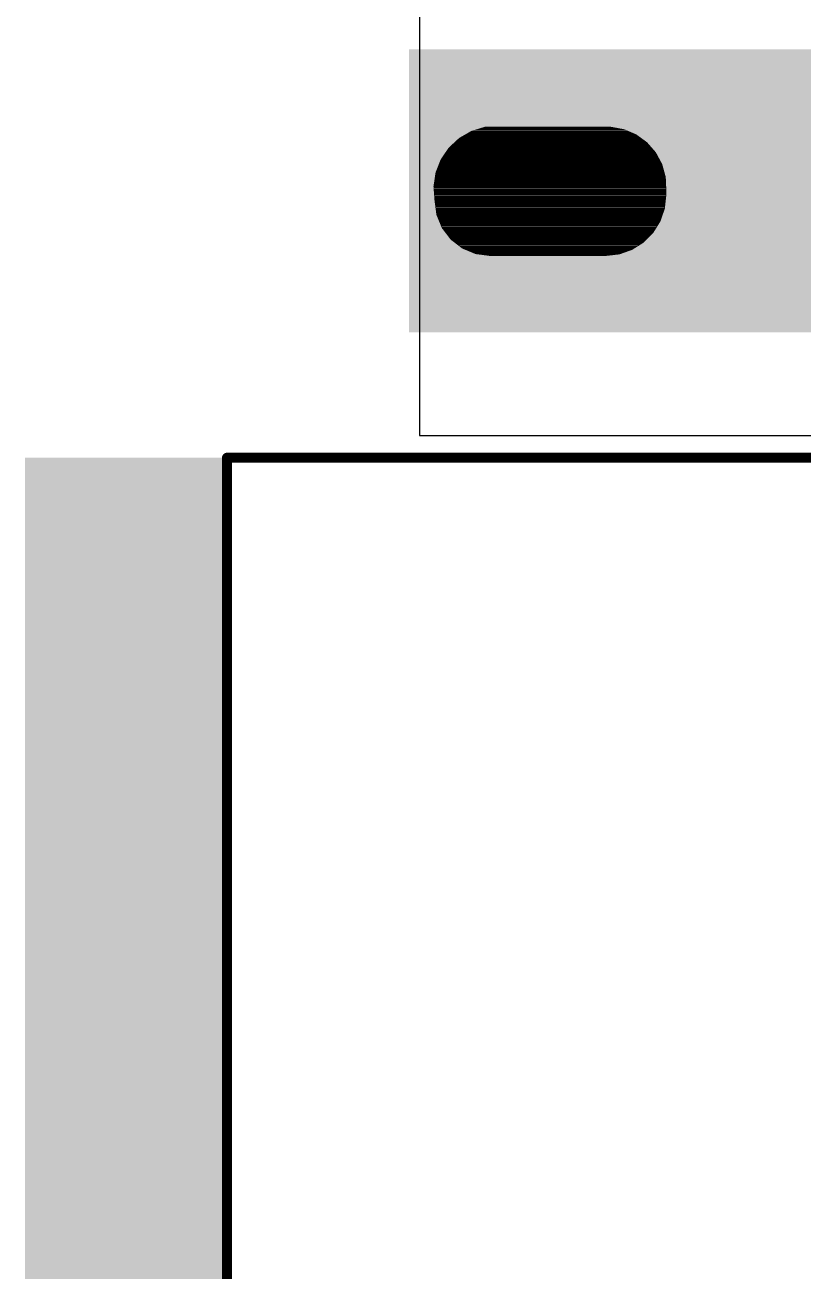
# Model space of a CAD drawing. Extents: x -2.2 to 51.7, y -0.4 to 51.
# Drawn here: x -1.95 to 1.9, y 6.34 to 12.51 of the extents above; entities that cross this region are included whole.
import ezdxf

# ---------------------------------------------------------------- set-up
doc = ezdxf.new("R2010")
doc.units = 0
for name, color, linetype in [('17', 94, 'CONTINUOUS'), ('20', 178, 'CONTINUOUS'), ('21', 250, 'CONTINUOUS'), ('23', 178, 'CONTINUOUS'), ('46', 134, 'CONTINUOUS'), ('49', 250, 'CONTINUOUS')]:
    doc.layers.add(name, color=color, linetype=linetype)

# ---------------------------------------------------------------- blocks, each defined once
blk = doc.blocks.new('RECT')
blk.add_solid([(-0.5, -0.5), (0.5, -0.5), (-0.5, 0.5), (0.5, 0.5)])
blk = doc.blocks.new('SQUAREP')
blk.add_solid([(-0.5, -0.5), (0.5, -0.5), (-0.5, 0.5), (0.5, 0.5)])

msp = doc.modelspace()

# ---------------------------------------------------------------- linework, layer by layer
at = {"layer": '20'}
for p, q in [((0, 15.5575), (0, 10.4775)), ((0, 10.4775), (3.81, 10.4775))]:
    msp.add_line(p, q, dxfattribs=at)
at = {"layer": '21', "const_width": 0.05}
for points in [[(3.8975, 10.3675), (-0.9525, 10.3675)], [(-0.9525, 10.3675), (-0.9525, 2.9675)]]:
    msp.add_lwpolyline(points, dxfattribs=at)
at = {"layer": '21', "const_width": 0.025}
for points in [[(-0.9525, 10.38, 1), (-0.9525, 10.355)], [(-0.94, 10.3675, 1), (-0.965, 10.3675)]]:
    msp.add_lwpolyline(points, format="xyb", dxfattribs=at)
at = {"layer": '23'}
msp.add_point((-0.9525, 6.6675), dxfattribs=at)
at = {"layer": '46', "const_width": 0.0025}
for points in [[(0.1961, 11.9486), (0.2564, 11.9834)], [(0.2224, 11.9638), (1.0753, 11.9638)], [(0.2268, 11.9663), (1.0718, 11.9663)], [(0.2312, 11.9689), (1.0659, 11.9689)], [(0.2356, 11.9714), (1.06, 11.9714)], [(0.24, 11.974), (1.0541, 11.974)], [(0.2444, 11.9765), (1.0481, 11.9765)], [(0.2488, 11.979), (1.0422, 11.979)], [(0.2532, 11.9816), (1.0362, 11.9816)], [(0.2564, 11.9834), (0.3229, 12.004)], [(0.2586, 11.9841), (1.0303, 11.9841)], [(0.2668, 11.9867), (1.0244, 11.9867)], [(0.2751, 11.9892), (1.0184, 11.9892)], [(0.2833, 11.9917), (1.0125, 11.9917)], [(0.2915, 11.9943), (1, 11.9943)], [(0.2997, 11.9968), (0.9861, 11.9968)], [(0.308, 11.9994), (0.9721, 11.9994)], [(0.3162, 12.0019), (0.9581, 12.0019)], [(0.3229, 12.004), (0.9467, 12.004)], [(0.9467, 12.004), (1.0114, 11.9922)], [(1.0114, 11.9922), (1.0718, 11.9664)], [(1.0718, 11.9664), (1.125, 11.9277)], [(0.1058, 11.8436), (0.145, 11.9012)], [(0.145, 11.9012), (0.1961, 11.9486)], [(0.1468, 11.9028), (1.1467, 11.9028)], [(0.1495, 11.9054), (1.1445, 11.9054)], [(0.1523, 11.9079), (1.1423, 11.9079)], [(0.155, 11.9105), (1.14, 11.9105)], [(0.1577, 11.913), (1.1378, 11.913)], [(0.1605, 11.9155), (1.1356, 11.9155)], [(0.1632, 11.9181), (1.1334, 11.9181)], [(0.1659, 11.9206), (1.1312, 11.9206)], [(0.1687, 11.9232), (1.1289, 11.9232)], [(0.1714, 11.9257), (1.1267, 11.9257)], [(0.1741, 11.9282), (1.1243, 11.9282)], [(0.1769, 11.9308), (1.1208, 11.9308)], [(0.1796, 11.9333), (1.1173, 11.9333)], [(0.1824, 11.9359), (1.1138, 11.9359)], [(0.1851, 11.9384), (1.1103, 11.9384)], [(0.1878, 11.9409), (1.1068, 11.9409)], [(0.1906, 11.9435), (1.1033, 11.9435)], [(0.1933, 11.946), (1.0998, 11.946)], [(0.196, 11.9486), (1.0963, 11.9486)], [(0.2004, 11.9511), (1.0928, 11.9511)], [(0.2048, 11.9536), (1.0893, 11.9536)], [(0.2092, 11.9562), (1.0858, 11.9562)], [(0.2136, 11.9587), (1.0823, 11.9587)], [(0.218, 11.9613), (1.0788, 11.9613)], [(1.125, 11.9277), (1.1682, 11.8782)], [(0.0804, 11.7788), (0.1058, 11.8436)], [(0.1051, 11.8419), (1.1877, 11.8419)], [(0.1063, 11.8444), (1.1864, 11.8444)], [(0.1081, 11.8469), (1.185, 11.8469)], [(0.1098, 11.8495), (1.1836, 11.8495)], [(0.1115, 11.852), (1.1823, 11.852)], [(0.1133, 11.8546), (1.1809, 11.8546)], [(0.115, 11.8571), (1.1795, 11.8571)], [(0.1167, 11.8596), (1.1782, 11.8596)], [(0.1185, 11.8622), (1.1768, 11.8622)], [(0.1202, 11.8647), (1.1754, 11.8647)], [(0.1219, 11.8673), (1.1741, 11.8673)], [(0.1236, 11.8698), (1.1727, 11.8698)], [(0.1254, 11.8723), (1.1713, 11.8723)], [(0.1271, 11.8749), (1.17, 11.8749)], [(0.1288, 11.8774), (1.1686, 11.8774)], [(0.1306, 11.88), (1.1667, 11.88)], [(0.1323, 11.8825), (1.1644, 11.8825)], [(0.134, 11.885), (1.1622, 11.885)], [(0.1358, 11.8876), (1.16, 11.8876)], [(0.1375, 11.8901), (1.1578, 11.8901)], [(0.1392, 11.8927), (1.1556, 11.8927)], [(0.141, 11.8952), (1.1533, 11.8952)], [(0.1427, 11.8977), (1.1511, 11.8977)], [(0.1444, 11.9003), (1.1489, 11.9003)], [(1.1682, 11.8782), (1.1993, 11.8203)], [(0.0701, 11.7099), (0.0804, 11.7788)], [(0.0803, 11.7783), (1.2109, 11.7783)], [(0.0812, 11.7809), (1.2102, 11.7809)], [(0.0822, 11.7834), (1.2095, 11.7834)], [(0.0832, 11.786), (1.2088, 11.786)], [(0.0842, 11.7885), (1.2081, 11.7885)], [(0.0852, 11.791), (1.2074, 11.791)], [(0.0862, 11.7936), (1.2067, 11.7936)], [(0.0872, 11.7961), (1.206, 11.7961)], [(0.0882, 11.7987), (1.2053, 11.7987)], [(0.0892, 11.8012), (1.2046, 11.8012)], [(0.0902, 11.8037), (1.2039, 11.8037)], [(0.0912, 11.8063), (1.2032, 11.8063)], [(0.0922, 11.8088), (1.2025, 11.8088)], [(0.0932, 11.8114), (1.2018, 11.8114)], [(0.0942, 11.8139), (1.2011, 11.8139)], [(0.0952, 11.8164), (1.2004, 11.8164)], [(0.0962, 11.819), (1.1997, 11.819)], [(0.0972, 11.8215), (1.1987, 11.8215)], [(0.0982, 11.8241), (1.1973, 11.8241)], [(0.0992, 11.8266), (1.1959, 11.8266)], [(0.1002, 11.8292), (1.1946, 11.8292)], [(0.1011, 11.8317), (1.1932, 11.8317)], [(0.1021, 11.8342), (1.1918, 11.8342)], [(0.1031, 11.8368), (1.1905, 11.8368)], [(0.1041, 11.8393), (1.1891, 11.8393)], [(1.1993, 11.8203), (1.2168, 11.757)], [(0.0712, 11.7174), (1.2185, 11.7174)], [(0.0716, 11.7199), (1.2184, 11.7199)], [(0.0719, 11.7224), (1.2183, 11.7224)], [(0.0723, 11.725), (1.2182, 11.725)], [(0.0727, 11.7275), (1.2181, 11.7275)], [(0.0731, 11.7301), (1.218, 11.7301)], [(0.0735, 11.7326), (1.2179, 11.7326)], [(0.0739, 11.7351), (1.2177, 11.7351)], [(0.0742, 11.7377), (1.2176, 11.7377)], [(0.0746, 11.7402), (1.2175, 11.7402)], [(0.075, 11.7428), (1.2174, 11.7428)], [(0.0754, 11.7453), (1.2173, 11.7453)], [(0.0758, 11.7478), (1.2172, 11.7478)], [(0.0761, 11.7504), (1.2171, 11.7504)], [(0.0765, 11.7529), (1.217, 11.7529)], [(0.0769, 11.7555), (1.2168, 11.7555)], [(0.0773, 11.758), (1.2165, 11.758)], [(0.0777, 11.7606), (1.2158, 11.7606)], [(0.0781, 11.7631), (1.2151, 11.7631)], [(0.0784, 11.7656), (1.2144, 11.7656)], [(0.0788, 11.7682), (1.2137, 11.7682)], [(0.0792, 11.7707), (1.213, 11.7707)], [(0.0796, 11.7733), (1.2123, 11.7733)], [(0.08, 11.7758), (1.2116, 11.7758)], [(1.2168, 11.757), (1.2197, 11.6913)], [(0.0753, 11.6405), (0.0701, 11.7099)], [(0.0701, 11.7097), (1.2189, 11.7097)], [(0.0703, 11.7072), (1.219, 11.7072)], [(0.0704, 11.7123), (1.2188, 11.7123)], [(0.0705, 11.7047), (1.2191, 11.7047)], [(0.0707, 11.7021), (1.2192, 11.7021)], [(0.0708, 11.7148), (1.2187, 11.7148)], [(0.0709, 11.6996), (1.2193, 11.6996)], [(0.071, 11.697), (1.2194, 11.697)], [(0.0712, 11.6945), (1.2196, 11.6945)], [(0.0714, 11.692), (1.2197, 11.692)], [(0.0716, 11.6894), (1.2197, 11.6894)], [(0.0718, 11.6869), (1.2197, 11.6869)], [(0.072, 11.6843), (1.2197, 11.6843)], [(0.0722, 11.6818), (1.2197, 11.6818)], [(0.0724, 11.6793), (1.2197, 11.6793)], [(0.0726, 11.6767), (1.2197, 11.6767)], [(0.0728, 11.6742), (1.2197, 11.6742)], [(0.073, 11.6716), (1.2197, 11.6716)], [(0.0731, 11.6691), (1.2197, 11.6691)], [(0.0733, 11.6666), (1.2197, 11.6666)], [(0.0735, 11.664), (1.2194, 11.664)], [(0.0737, 11.6615), (1.2191, 11.6615)], [(0.0739, 11.6589), (1.2188, 11.6589)], [(0.0741, 11.6564), (1.2186, 11.6564)], [(1.2197, 11.6667), (1.2123, 11.6002)], [(1.2197, 11.6913), (1.2197, 11.6667)], [(0.0743, 11.6538), (1.2183, 11.6538)], [(0.0745, 11.6513), (1.218, 11.6513)], [(0.0747, 11.6488), (1.2177, 11.6488)], [(0.0749, 11.6462), (1.2174, 11.6462)], [(0.0751, 11.6437), (1.2171, 11.6437)], [(0.0753, 11.6411), (1.2169, 11.6411)], [(0.0846, 11.5698), (0.0753, 11.6405)], [(0.0756, 11.6386), (1.2166, 11.6386)], [(0.0759, 11.6361), (1.2163, 11.6361)], [(0.0762, 11.6335), (1.216, 11.6335)], [(0.0766, 11.631), (1.2157, 11.631)], [(0.0769, 11.6284), (1.2154, 11.6284)], [(0.0772, 11.6259), (1.2152, 11.6259)], [(0.0776, 11.6234), (1.2149, 11.6234)], [(0.0779, 11.6208), (1.2146, 11.6208)], [(0.0782, 11.6183), (1.2143, 11.6183)], [(0.0786, 11.6157), (1.214, 11.6157)], [(0.0789, 11.6132), (1.2137, 11.6132)], [(0.0792, 11.6107), (1.2135, 11.6107)], [(0.0796, 11.6081), (1.2132, 11.6081)], [(0.0799, 11.6056), (1.2129, 11.6056)], [(0.0802, 11.603), (1.2126, 11.603)], [(0.0806, 11.6005), (1.2123, 11.6005)], [(0.0809, 11.598), (1.2115, 11.598)], [(0.0812, 11.5954), (1.2106, 11.5954)], [(0.0816, 11.5929), (1.2097, 11.5929)], [(1.2123, 11.6002), (1.1903, 11.537)], [(0.0819, 11.5903), (1.2089, 11.5903)], [(0.0822, 11.5878), (1.208, 11.5878)], [(0.0826, 11.5853), (1.2071, 11.5853)], [(0.0829, 11.5827), (1.2062, 11.5827)], [(0.0832, 11.5802), (1.2053, 11.5802)], [(0.0836, 11.5776), (1.2044, 11.5776)], [(0.0839, 11.5751), (1.2036, 11.5751)], [(0.0843, 11.5725), (1.2027, 11.5725)], [(0.0846, 11.57), (1.2018, 11.57)], [(0.1119, 11.504), (0.0846, 11.5698)], [(0.0856, 11.5675), (1.2009, 11.5675)], [(0.0866, 11.5649), (1.2, 11.5649)], [(0.0877, 11.5624), (1.1991, 11.5624)], [(0.0887, 11.5598), (1.1982, 11.5598)], [(0.0898, 11.5573), (1.1974, 11.5573)], [(0.0909, 11.5548), (1.1965, 11.5548)], [(0.0919, 11.5522), (1.1956, 11.5522)], [(0.093, 11.5497), (1.1947, 11.5497)], [(0.094, 11.5471), (1.1938, 11.5471)], [(0.0951, 11.5446), (1.1929, 11.5446)], [(0.0961, 11.5421), (1.192, 11.5421)], [(0.0972, 11.5395), (1.1912, 11.5395)], [(0.0982, 11.537), (1.1903, 11.537)], [(0.0993, 11.5344), (1.1887, 11.5344)], [(0.1003, 11.5319), (1.1871, 11.5319)], [(1.1903, 11.537), (1.1548, 11.4803)], [(0.1014, 11.5294), (1.1855, 11.5294)], [(0.1024, 11.5268), (1.1839, 11.5268)], [(0.1035, 11.5243), (1.1823, 11.5243)], [(0.1045, 11.5217), (1.1807, 11.5217)], [(0.1056, 11.5192), (1.1791, 11.5192)], [(0.1066, 11.5167), (1.1775, 11.5167)], [(0.1077, 11.5141), (1.1759, 11.5141)], [(0.1087, 11.5116), (1.1743, 11.5116)], [(0.1098, 11.509), (1.1728, 11.509)], [(0.1108, 11.5065), (1.1712, 11.5065)], [(0.1553, 11.4475), (0.1119, 11.504)], [(0.1119, 11.5039), (1.1696, 11.5039)], [(0.1139, 11.5014), (1.168, 11.5014)], [(0.1158, 11.4989), (1.1664, 11.4989)], [(0.1178, 11.4963), (1.1648, 11.4963)], [(0.1197, 11.4938), (1.1632, 11.4938)], [(0.1217, 11.4912), (1.1616, 11.4912)], [(0.1236, 11.4887), (1.16, 11.4887)], [(0.1256, 11.4862), (1.1584, 11.4862)], [(0.1275, 11.4836), (1.1568, 11.4836)], [(0.1295, 11.4811), (1.1552, 11.4811)], [(0.1314, 11.4785), (1.153, 11.4785)], [(0.1334, 11.476), (1.1505, 11.476)], [(0.1353, 11.4735), (1.1479, 11.4735)], [(0.1373, 11.4709), (1.1454, 11.4709)], [(1.1548, 11.4803), (1.1075, 11.4329)], [(0.1392, 11.4684), (1.1429, 11.4684)], [(0.1412, 11.4658), (1.1403, 11.4658)], [(0.1431, 11.4633), (1.1378, 11.4633)], [(0.1451, 11.4608), (1.1353, 11.4608)], [(0.147, 11.4582), (1.1327, 11.4582)], [(0.149, 11.4557), (1.1302, 11.4557)], [(0.1509, 11.4531), (1.1277, 11.4531)], [(0.1529, 11.4506), (1.1251, 11.4506)], [(0.1548, 11.4481), (1.1226, 11.4481)], [(0.2118, 11.4041), (0.1553, 11.4475)], [(0.1578, 11.4455), (1.1201, 11.4455)], [(0.1611, 11.443), (1.1175, 11.443)], [(0.1644, 11.4404), (1.115, 11.4404)], [(0.1677, 11.4379), (1.1125, 11.4379)], [(0.171, 11.4354), (1.1099, 11.4354)], [(0.1744, 11.4328), (1.1073, 11.4328)], [(0.1777, 11.4303), (1.1033, 11.4303)], [(0.181, 11.4277), (1.0993, 11.4277)], [(0.1843, 11.4252), (1.0952, 11.4252)], [(0.1876, 11.4227), (1.0912, 11.4227)], [(0.1909, 11.4201), (1.0872, 11.4201)], [(0.1942, 11.4176), (1.0831, 11.4176)], [(0.1975, 11.415), (1.0791, 11.415)], [(0.2008, 11.4125), (1.0751, 11.4125)], [(0.2041, 11.4099), (1.071, 11.4099)], [(1.1075, 11.4329), (1.0509, 11.3973)], [(0.2075, 11.4074), (1.067, 11.4074)], [(0.2108, 11.4049), (1.063, 11.4049)], [(0.2776, 11.3768), (0.2118, 11.4041)], [(0.216, 11.4023), (1.0589, 11.4023)], [(0.2222, 11.3998), (1.0549, 11.3998)], [(0.2283, 11.3972), (1.0509, 11.3972)], [(0.2344, 11.3947), (1.0436, 11.3947)], [(0.2406, 11.3922), (1.0364, 11.3922)], [(0.2467, 11.3896), (1.0292, 11.3896)], [(0.2528, 11.3871), (1.0219, 11.3871)], [(0.259, 11.3845), (1.0147, 11.3845)], [(0.2651, 11.382), (1.0075, 11.382)], [(0.2712, 11.3795), (1.0002, 11.3795)], [(0.2774, 11.3769), (0.993, 11.3769)], [(0.3483, 11.3675), (0.2776, 11.3768)], [(0.2961, 11.3744), (0.9816, 11.3744)], [(0.3154, 11.3718), (0.9593, 11.3718)], [(0.3347, 11.3693), (0.9371, 11.3693)], [(0.9213, 11.3675), (0.3483, 11.3675)], [(0.9878, 11.3751), (0.9213, 11.3675)], [(1.0509, 11.3973), (0.9878, 11.3751)]]:
    msp.add_lwpolyline(points, dxfattribs=at)
at = {"layer": '46', "const_width": 0.0013}
for points in [[(0.2224, 11.9644, 1), (0.2224, 11.9632)], [(0.2268, 11.967, 1), (0.2268, 11.9657)], [(0.2312, 11.9695, 1), (0.2312, 11.9682)], [(0.2356, 11.9721, 1), (0.2356, 11.9708)], [(0.24, 11.9746, 1), (0.24, 11.9733)], [(0.2444, 11.9771, 1), (0.2444, 11.9759)], [(0.2488, 11.9797, 1), (0.2488, 11.9784)], [(0.2532, 11.9822, 1), (0.2532, 11.981)], [(0.2562, 11.984, 1), (0.2565, 11.9828)], [(0.2567, 11.9829, 1), (0.256, 11.984)], [(0.2586, 11.9848, 1), (0.2586, 11.9835)], [(0.2668, 11.9873, 1), (0.2668, 11.986)], [(0.2751, 11.9898, 1), (0.2751, 11.9886)], [(0.2833, 11.9924, 1), (0.2833, 11.9911)], [(0.2915, 11.9949, 1), (0.2915, 11.9937)], [(0.2997, 11.9975, 1), (0.2997, 11.9962)], [(0.308, 12, 1), (0.308, 11.9987)], [(0.3162, 12.0025, 1), (0.3162, 12.0013)], [(0.3229, 12.0046, 1), (0.3229, 12.0034)], [(0.3231, 12.0034, 1), (0.3227, 12.0046)], [(0.9468, 12.0046, 1), (0.9466, 12.0034)], [(0.9467, 12.0034, 1), (0.9467, 12.0046)], [(0.9581, 12.0013, 1), (0.9581, 12.0025)], [(0.9721, 11.9987, 1), (0.9721, 12)], [(0.9861, 11.9962, 1), (0.9861, 11.9975)], [(1, 11.9937, 1), (1, 11.9949)], [(1.0116, 11.9928, 1), (1.0111, 11.9916)], [(1.0113, 11.9916, 1), (1.0115, 11.9929)], [(1.0125, 11.9911, 1), (1.0125, 11.9924)], [(1.0184, 11.9886, 1), (1.0184, 11.9898)], [(1.0244, 11.986, 1), (1.0244, 11.9873)], [(1.0303, 11.9835, 1), (1.0303, 11.9848)], [(1.0362, 11.981, 1), (1.0362, 11.9822)], [(1.0422, 11.9784, 1), (1.0422, 11.9797)], [(1.0481, 11.9759, 1), (1.0481, 11.9771)], [(1.0541, 11.9733, 1), (1.0541, 11.9746)], [(1.06, 11.9708, 1), (1.06, 11.9721)], [(1.0659, 11.9682, 1), (1.0659, 11.9695)], [(1.0722, 11.9669, 1), (1.0714, 11.9659)], [(1.0715, 11.9658, 1), (1.072, 11.967)], [(1.0718, 11.9657, 1), (1.0718, 11.967)], [(1.0753, 11.9632, 1), (1.0753, 11.9644)], [(0.1446, 11.9017, 1), (0.1455, 11.9007)], [(0.1456, 11.9008, 1), (0.1445, 11.9016)], [(0.1468, 11.9035, 1), (0.1468, 11.9022)], [(0.1495, 11.906, 1), (0.1495, 11.9047)], [(0.1523, 11.9085, 1), (0.1523, 11.9073)], [(0.155, 11.9111, 1), (0.155, 11.9098)], [(0.1577, 11.9136, 1), (0.1577, 11.9124)], [(0.1605, 11.9162, 1), (0.1605, 11.9149)], [(0.1632, 11.9187, 1), (0.1632, 11.9174)], [(0.1659, 11.9212, 1), (0.1659, 11.92)], [(0.1687, 11.9238, 1), (0.1687, 11.9225)], [(0.1714, 11.9263, 1), (0.1714, 11.9251)], [(0.1741, 11.9289, 1), (0.1741, 11.9276)], [(0.1769, 11.9314, 1), (0.1769, 11.9301)], [(0.1796, 11.934, 1), (0.1796, 11.9327)], [(0.1824, 11.9365, 1), (0.1824, 11.9352)], [(0.1851, 11.939, 1), (0.1851, 11.9378)], [(0.1878, 11.9416, 1), (0.1878, 11.9403)], [(0.1906, 11.9441, 1), (0.1906, 11.9428)], [(0.1933, 11.9467, 1), (0.1933, 11.9454)], [(0.196, 11.9492, 1), (0.196, 11.9479)], [(0.1958, 11.9491, 1), (0.1964, 11.948)], [(0.1965, 11.9481, 1), (0.1956, 11.9491)], [(0.2004, 11.9517, 1), (0.2004, 11.9505)], [(0.2048, 11.9543, 1), (0.2048, 11.953)], [(0.2092, 11.9568, 1), (0.2092, 11.9555)], [(0.2136, 11.9594, 1), (0.2136, 11.9581)], [(0.218, 11.9619, 1), (0.218, 11.9606)], [(1.0788, 11.9606, 1), (1.0788, 11.9619)], [(1.0823, 11.9581, 1), (1.0823, 11.9594)], [(1.0858, 11.9555, 1), (1.0858, 11.9568)], [(1.0893, 11.953, 1), (1.0893, 11.9543)], [(1.0928, 11.9505, 1), (1.0928, 11.9517)], [(1.0963, 11.9479, 1), (1.0963, 11.9492)], [(1.0998, 11.9454, 1), (1.0998, 11.9467)], [(1.1033, 11.9428, 1), (1.1033, 11.9441)], [(1.1068, 11.9403, 1), (1.1068, 11.9416)], [(1.1103, 11.9378, 1), (1.1103, 11.939)], [(1.1138, 11.9352, 1), (1.1138, 11.9365)], [(1.1173, 11.9327, 1), (1.1173, 11.934)], [(1.1208, 11.9301, 1), (1.1208, 11.9314)], [(1.1243, 11.9276, 1), (1.1243, 11.9289)], [(1.1254, 11.9281, 1), (1.1245, 11.9273)], [(1.1246, 11.9272, 1), (1.1253, 11.9282)], [(1.1267, 11.9251, 1), (1.1267, 11.9263)], [(1.1289, 11.9225, 1), (1.1289, 11.9238)], [(1.1312, 11.92, 1), (1.1312, 11.9212)], [(1.1334, 11.9174, 1), (1.1334, 11.9187)], [(1.1356, 11.9149, 1), (1.1356, 11.9162)], [(1.1378, 11.9124, 1), (1.1378, 11.9136)], [(1.14, 11.9098, 1), (1.14, 11.9111)], [(1.1423, 11.9073, 1), (1.1423, 11.9085)], [(1.1445, 11.9047, 1), (1.1445, 11.906)], [(1.1467, 11.9022, 1), (1.1467, 11.9035)], [(0.1051, 11.8425, 1), (0.1051, 11.8412)], [(0.1053, 11.844, 1), (0.1064, 11.8433)], [(0.1064, 11.8434, 1), (0.1052, 11.8439)], [(0.1063, 11.845, 1), (0.1063, 11.8438)], [(0.1081, 11.8476, 1), (0.1081, 11.8463)], [(0.1098, 11.8501, 1), (0.1098, 11.8488)], [(0.1115, 11.8527, 1), (0.1115, 11.8514)], [(0.1133, 11.8552, 1), (0.1133, 11.8539)], [(0.115, 11.8577, 1), (0.115, 11.8565)], [(0.1167, 11.8603, 1), (0.1167, 11.859)], [(0.1185, 11.8628, 1), (0.1185, 11.8615)], [(0.1202, 11.8654, 1), (0.1202, 11.8641)], [(0.1219, 11.8679, 1), (0.1219, 11.8666)], [(0.1236, 11.8704, 1), (0.1236, 11.8692)], [(0.1254, 11.873, 1), (0.1254, 11.8717)], [(0.1271, 11.8755, 1), (0.1271, 11.8742)], [(0.1288, 11.8781, 1), (0.1288, 11.8768)], [(0.1306, 11.8806, 1), (0.1306, 11.8793)], [(0.1323, 11.8831, 1), (0.1323, 11.8819)], [(0.134, 11.8857, 1), (0.134, 11.8844)], [(0.1358, 11.8882, 1), (0.1358, 11.8869)], [(0.1375, 11.8908, 1), (0.1375, 11.8895)], [(0.1392, 11.8933, 1), (0.1392, 11.892)], [(0.141, 11.8958, 1), (0.141, 11.8946)], [(0.1427, 11.8984, 1), (0.1427, 11.8971)], [(0.1444, 11.9009, 1), (0.1444, 11.8997)], [(1.1489, 11.8997, 1), (1.1489, 11.9009)], [(1.1511, 11.8971, 1), (1.1511, 11.8984)], [(1.1533, 11.8946, 1), (1.1533, 11.8958)], [(1.1556, 11.892, 1), (1.1556, 11.8933)], [(1.1578, 11.8895, 1), (1.1578, 11.8908)], [(1.16, 11.8869, 1), (1.16, 11.8882)], [(1.1622, 11.8844, 1), (1.1622, 11.8857)], [(1.1644, 11.8819, 1), (1.1644, 11.8831)], [(1.1667, 11.8793, 1), (1.1667, 11.8806)], [(1.1687, 11.8785, 1), (1.1676, 11.8779)], [(1.1677, 11.8778, 1), (1.1687, 11.8786)], [(1.1686, 11.8768, 1), (1.1686, 11.8781)], [(1.17, 11.8742, 1), (1.17, 11.8755)], [(1.1713, 11.8717, 1), (1.1713, 11.873)], [(1.1727, 11.8692, 1), (1.1727, 11.8704)], [(1.1741, 11.8666, 1), (1.1741, 11.8679)], [(1.1754, 11.8641, 1), (1.1754, 11.8654)], [(1.1768, 11.8615, 1), (1.1768, 11.8628)], [(1.1782, 11.859, 1), (1.1782, 11.8603)], [(1.1795, 11.8565, 1), (1.1795, 11.8577)], [(1.1809, 11.8539, 1), (1.1809, 11.8552)], [(1.1823, 11.8514, 1), (1.1823, 11.8527)], [(1.1836, 11.8488, 1), (1.1836, 11.8501)], [(1.185, 11.8463, 1), (1.185, 11.8476)], [(1.1864, 11.8438, 1), (1.1864, 11.845)], [(1.1877, 11.8412, 1), (1.1877, 11.8425)], [(0.0803, 11.779, 1), (0.0803, 11.7777)], [(0.081, 11.7787, 1), (0.0798, 11.7789)], [(0.0798, 11.779, 1), (0.081, 11.7786)], [(0.0812, 11.7815, 1), (0.0812, 11.7802)], [(0.0822, 11.7841, 1), (0.0822, 11.7828)], [(0.0832, 11.7866, 1), (0.0832, 11.7853)], [(0.0842, 11.7891, 1), (0.0842, 11.7879)], [(0.0852, 11.7917, 1), (0.0852, 11.7904)], [(0.0862, 11.7942, 1), (0.0862, 11.7929)], [(0.0872, 11.7968, 1), (0.0872, 11.7955)], [(0.0882, 11.7993, 1), (0.0882, 11.798)], [(0.0892, 11.8018, 1), (0.0892, 11.8006)], [(0.0902, 11.8044, 1), (0.0902, 11.8031)], [(0.0912, 11.8069, 1), (0.0912, 11.8056)], [(0.0922, 11.8095, 1), (0.0922, 11.8082)], [(0.0932, 11.812, 1), (0.0932, 11.8107)], [(0.0942, 11.8145, 1), (0.0942, 11.8133)], [(0.0952, 11.8171, 1), (0.0952, 11.8158)], [(0.0962, 11.8196, 1), (0.0962, 11.8184)], [(0.0972, 11.8222, 1), (0.0972, 11.8209)], [(0.0982, 11.8247, 1), (0.0982, 11.8234)], [(0.0992, 11.8272, 1), (0.0992, 11.826)], [(0.1002, 11.8298, 1), (0.1002, 11.8285)], [(0.1011, 11.8323, 1), (0.1011, 11.8311)], [(0.1021, 11.8349, 1), (0.1021, 11.8336)], [(0.1031, 11.8374, 1), (0.1031, 11.8361)], [(0.1041, 11.8399, 1), (0.1041, 11.8387)], [(1.1891, 11.8387, 1), (1.1891, 11.8399)], [(1.1905, 11.8361, 1), (1.1905, 11.8374)], [(1.1918, 11.8336, 1), (1.1918, 11.8349)], [(1.1932, 11.8311, 1), (1.1932, 11.8323)], [(1.1946, 11.8285, 1), (1.1946, 11.8298)], [(1.1959, 11.826, 1), (1.1959, 11.8272)], [(1.1973, 11.8234, 1), (1.1973, 11.8247)], [(1.1999, 11.8205, 1), (1.1987, 11.8202)], [(1.1987, 11.82, 1), (1.1999, 11.8206)], [(1.1987, 11.8209, 1), (1.1987, 11.8222)], [(1.1997, 11.8184, 1), (1.1997, 11.8196)], [(1.2004, 11.8158, 1), (1.2004, 11.8171)], [(1.2011, 11.8133, 1), (1.2011, 11.8145)], [(1.2018, 11.8107, 1), (1.2018, 11.812)], [(1.2025, 11.8082, 1), (1.2025, 11.8095)], [(1.2032, 11.8056, 1), (1.2032, 11.8069)], [(1.2039, 11.8031, 1), (1.2039, 11.8044)], [(1.2046, 11.8006, 1), (1.2046, 11.8018)], [(1.2053, 11.798, 1), (1.2053, 11.7993)], [(1.206, 11.7955, 1), (1.206, 11.7968)], [(1.2067, 11.7929, 1), (1.2067, 11.7942)], [(1.2074, 11.7904, 1), (1.2074, 11.7917)], [(1.2081, 11.7879, 1), (1.2081, 11.7891)], [(1.2088, 11.7853, 1), (1.2088, 11.7866)], [(1.2095, 11.7828, 1), (1.2095, 11.7841)], [(1.2102, 11.7802, 1), (1.2102, 11.7815)], [(1.2109, 11.7777, 1), (1.2109, 11.779)], [(0.0712, 11.718, 1), (0.0712, 11.7167)], [(0.0716, 11.7205, 1), (0.0716, 11.7193)], [(0.0719, 11.7231, 1), (0.0719, 11.7218)], [(0.0723, 11.7256, 1), (0.0723, 11.7243)], [(0.0727, 11.7282, 1), (0.0727, 11.7269)], [(0.0731, 11.7307, 1), (0.0731, 11.7294)], [(0.0735, 11.7332, 1), (0.0735, 11.732)], [(0.0739, 11.7358, 1), (0.0739, 11.7345)], [(0.0742, 11.7383, 1), (0.0742, 11.7371)], [(0.0746, 11.7409, 1), (0.0746, 11.7396)], [(0.075, 11.7434, 1), (0.075, 11.7421)], [(0.0754, 11.7459, 1), (0.0754, 11.7447)], [(0.0758, 11.7485, 1), (0.0758, 11.7472)], [(0.0761, 11.751, 1), (0.0761, 11.7498)], [(0.0765, 11.7536, 1), (0.0765, 11.7523)], [(0.0769, 11.7561, 1), (0.0769, 11.7548)], [(0.0773, 11.7586, 1), (0.0773, 11.7574)], [(0.0777, 11.7612, 1), (0.0777, 11.7599)], [(0.0781, 11.7637, 1), (0.0781, 11.7625)], [(0.0784, 11.7663, 1), (0.0784, 11.765)], [(0.0788, 11.7688, 1), (0.0788, 11.7675)], [(0.0792, 11.7714, 1), (0.0792, 11.7701)], [(0.0796, 11.7739, 1), (0.0796, 11.7726)], [(0.08, 11.7764, 1), (0.08, 11.7752)], [(1.2116, 11.7752, 1), (1.2116, 11.7764)], [(1.2123, 11.7726, 1), (1.2123, 11.7739)], [(1.213, 11.7701, 1), (1.213, 11.7714)], [(1.2137, 11.7675, 1), (1.2137, 11.7688)], [(1.2144, 11.765, 1), (1.2144, 11.7663)], [(1.2151, 11.7625, 1), (1.2151, 11.7637)], [(1.2158, 11.7599, 1), (1.2158, 11.7612)], [(1.2174, 11.757, 1), (1.2161, 11.7569)], [(1.2162, 11.7568, 1), (1.2174, 11.7571)], [(1.2165, 11.7574, 1), (1.2165, 11.7586)], [(1.2168, 11.7548, 1), (1.2168, 11.7561)], [(1.217, 11.7523, 1), (1.217, 11.7536)], [(1.2171, 11.7498, 1), (1.2171, 11.751)], [(1.2172, 11.7472, 1), (1.2172, 11.7485)], [(1.2173, 11.7447, 1), (1.2173, 11.7459)], [(1.2174, 11.7421, 1), (1.2174, 11.7434)], [(1.2175, 11.7396, 1), (1.2175, 11.7409)], [(1.2176, 11.7371, 1), (1.2176, 11.7383)], [(1.2177, 11.7345, 1), (1.2177, 11.7358)], [(1.2179, 11.732, 1), (1.2179, 11.7332)], [(1.218, 11.7294, 1), (1.218, 11.7307)], [(1.2181, 11.7269, 1), (1.2181, 11.7282)], [(1.2182, 11.7243, 1), (1.2182, 11.7256)], [(1.2183, 11.7218, 1), (1.2183, 11.7231)], [(1.2184, 11.7193, 1), (1.2184, 11.7205)], [(1.2185, 11.7167, 1), (1.2185, 11.718)], [(0.0707, 11.71, 1), (0.0694, 11.7099)], [(0.0694, 11.71, 1), (0.0707, 11.7098)], [(0.0701, 11.7104, 1), (0.0701, 11.7091)], [(0.0703, 11.7078, 1), (0.0703, 11.7066)], [(0.0704, 11.7129, 1), (0.0704, 11.7116)], [(0.0705, 11.7053, 1), (0.0705, 11.704)], [(0.0707, 11.7028, 1), (0.0707, 11.7015)], [(0.0708, 11.7155, 1), (0.0708, 11.7142)], [(0.0709, 11.7002, 1), (0.0709, 11.6989)], [(0.071, 11.6977, 1), (0.071, 11.6964)], [(0.0712, 11.6951, 1), (0.0712, 11.6939)], [(0.0714, 11.6926, 1), (0.0714, 11.6913)], [(0.0716, 11.6901, 1), (0.0716, 11.6888)], [(0.0718, 11.6875, 1), (0.0718, 11.6862)], [(0.072, 11.685, 1), (0.072, 11.6837)], [(0.0722, 11.6824, 1), (0.0722, 11.6812)], [(0.0724, 11.6799, 1), (0.0724, 11.6786)], [(0.0726, 11.6773, 1), (0.0726, 11.6761)], [(0.0728, 11.6748, 1), (0.0728, 11.6735)], [(0.073, 11.6723, 1), (0.073, 11.671)], [(0.0731, 11.6697, 1), (0.0731, 11.6685)], [(0.0733, 11.6672, 1), (0.0733, 11.6659)], [(0.0735, 11.6646, 1), (0.0735, 11.6634)], [(0.0737, 11.6621, 1), (0.0737, 11.6608)], [(0.0739, 11.6596, 1), (0.0739, 11.6583)], [(0.0741, 11.657, 1), (0.0741, 11.6558)], [(1.2186, 11.6558, 1), (1.2186, 11.657)], [(1.2187, 11.7142, 1), (1.2187, 11.7155)], [(1.2188, 11.7116, 1), (1.2188, 11.7129)], [(1.2188, 11.6583, 1), (1.2188, 11.6596)], [(1.2189, 11.7091, 1), (1.2189, 11.7104)], [(1.219, 11.7066, 1), (1.219, 11.7078)], [(1.2191, 11.704, 1), (1.2191, 11.7053)], [(1.2203, 11.6913, 1), (1.2191, 11.6913)], [(1.2191, 11.6913, 1), (1.2203, 11.6913)], [(1.2203, 11.6666, 1), (1.2191, 11.6668)], [(1.2191, 11.6667, 1), (1.2203, 11.6667)], [(1.2191, 11.6608, 1), (1.2191, 11.6621)], [(1.2192, 11.7015, 1), (1.2192, 11.7028)], [(1.2193, 11.6989, 1), (1.2193, 11.7002)], [(1.2194, 11.6964, 1), (1.2194, 11.6977)], [(1.2194, 11.6634, 1), (1.2194, 11.6646)], [(1.2196, 11.6939, 1), (1.2196, 11.6951)], [(1.2197, 11.6913, 1), (1.2197, 11.6926)], [(1.2197, 11.6888, 1), (1.2197, 11.6901)], [(1.2197, 11.6862, 1), (1.2197, 11.6875)], [(1.2197, 11.6837, 1), (1.2197, 11.685)], [(1.2197, 11.6812, 1), (1.2197, 11.6824)], [(1.2197, 11.6786, 1), (1.2197, 11.6799)], [(1.2197, 11.6761, 1), (1.2197, 11.6773)], [(1.2197, 11.6735, 1), (1.2197, 11.6748)], [(1.2197, 11.671, 1), (1.2197, 11.6723)], [(1.2197, 11.6685, 1), (1.2197, 11.6697)], [(1.2197, 11.6659, 1), (1.2197, 11.6672)], [(0.0743, 11.6545, 1), (0.0743, 11.6532)], [(0.0745, 11.6519, 1), (0.0745, 11.6507)], [(0.0747, 11.6494, 1), (0.0747, 11.6481)], [(0.0749, 11.6469, 1), (0.0749, 11.6456)], [(0.0751, 11.6443, 1), (0.0751, 11.643)], [(0.0753, 11.6418, 1), (0.0753, 11.6405)], [(0.0759, 11.6406, 1), (0.0747, 11.6404)], [(0.0747, 11.6405, 1), (0.0759, 11.6405)], [(0.0756, 11.6392, 1), (0.0756, 11.638)], [(0.0759, 11.6367, 1), (0.0759, 11.6354)], [(0.0762, 11.6342, 1), (0.0762, 11.6329)], [(0.0766, 11.6316, 1), (0.0766, 11.6303)], [(0.0769, 11.6291, 1), (0.0769, 11.6278)], [(0.0772, 11.6265, 1), (0.0772, 11.6253)], [(0.0776, 11.624, 1), (0.0776, 11.6227)], [(0.0779, 11.6215, 1), (0.0779, 11.6202)], [(0.0782, 11.6189, 1), (0.0782, 11.6176)], [(0.0786, 11.6164, 1), (0.0786, 11.6151)], [(0.0789, 11.6138, 1), (0.0789, 11.6126)], [(0.0792, 11.6113, 1), (0.0792, 11.61)], [(0.0796, 11.6088, 1), (0.0796, 11.6075)], [(0.0799, 11.6062, 1), (0.0799, 11.6049)], [(0.0802, 11.6037, 1), (0.0802, 11.6024)], [(0.0806, 11.6011, 1), (0.0806, 11.5999)], [(0.0809, 11.5986, 1), (0.0809, 11.5973)], [(0.0812, 11.596, 1), (0.0812, 11.5948)], [(0.0816, 11.5935, 1), (0.0816, 11.5922)], [(1.2097, 11.5922, 1), (1.2097, 11.5935)], [(1.2106, 11.5948, 1), (1.2106, 11.596)], [(1.2115, 11.5973, 1), (1.2115, 11.5986)], [(1.2129, 11.6, 1), (1.2117, 11.6004)], [(1.2117, 11.6003, 1), (1.2129, 11.6001)], [(1.2123, 11.5999, 1), (1.2123, 11.6011)], [(1.2126, 11.6024, 1), (1.2126, 11.6037)], [(1.2129, 11.6049, 1), (1.2129, 11.6062)], [(1.2132, 11.6075, 1), (1.2132, 11.6088)], [(1.2135, 11.61, 1), (1.2135, 11.6113)], [(1.2137, 11.6126, 1), (1.2137, 11.6138)], [(1.214, 11.6151, 1), (1.214, 11.6164)], [(1.2143, 11.6176, 1), (1.2143, 11.6189)], [(1.2146, 11.6202, 1), (1.2146, 11.6215)], [(1.2149, 11.6227, 1), (1.2149, 11.624)], [(1.2152, 11.6253, 1), (1.2152, 11.6265)], [(1.2154, 11.6278, 1), (1.2154, 11.6291)], [(1.2157, 11.6303, 1), (1.2157, 11.6316)], [(1.216, 11.6329, 1), (1.216, 11.6342)], [(1.2163, 11.6354, 1), (1.2163, 11.6367)], [(1.2166, 11.638, 1), (1.2166, 11.6392)], [(1.2169, 11.6405, 1), (1.2169, 11.6418)], [(1.2171, 11.643, 1), (1.2171, 11.6443)], [(1.2174, 11.6456, 1), (1.2174, 11.6469)], [(1.2177, 11.6481, 1), (1.2177, 11.6494)], [(1.218, 11.6507, 1), (1.218, 11.6519)], [(1.2183, 11.6532, 1), (1.2183, 11.6545)], [(0.0819, 11.591, 1), (0.0819, 11.5897)], [(0.0822, 11.5884, 1), (0.0822, 11.5872)], [(0.0826, 11.5859, 1), (0.0826, 11.5846)], [(0.0829, 11.5833, 1), (0.0829, 11.5821)], [(0.0832, 11.5808, 1), (0.0832, 11.5795)], [(0.0836, 11.5783, 1), (0.0836, 11.577)], [(0.0839, 11.5757, 1), (0.0839, 11.5745)], [(0.0843, 11.5732, 1), (0.0843, 11.5719)], [(0.0846, 11.5706, 1), (0.0846, 11.5694)], [(0.0852, 11.5701, 1), (0.084, 11.5696)], [(0.084, 11.5698, 1), (0.0852, 11.5699)], [(0.0856, 11.5681, 1), (0.0856, 11.5668)], [(0.0866, 11.5656, 1), (0.0866, 11.5643)], [(0.0877, 11.563, 1), (0.0877, 11.5617)], [(0.0887, 11.5605, 1), (0.0887, 11.5592)], [(0.0898, 11.5579, 1), (0.0898, 11.5567)], [(0.0909, 11.5554, 1), (0.0909, 11.5541)], [(0.0919, 11.5529, 1), (0.0919, 11.5516)], [(0.093, 11.5503, 1), (0.093, 11.549)], [(0.094, 11.5478, 1), (0.094, 11.5465)], [(0.0951, 11.5452, 1), (0.0951, 11.544)], [(0.0961, 11.5427, 1), (0.0961, 11.5414)], [(0.0972, 11.5402, 1), (0.0972, 11.5389)], [(0.0982, 11.5376, 1), (0.0982, 11.5363)], [(0.0993, 11.5351, 1), (0.0993, 11.5338)], [(0.1003, 11.5325, 1), (0.1003, 11.5313)], [(1.1871, 11.5313, 1), (1.1871, 11.5325)], [(1.1887, 11.5338, 1), (1.1887, 11.5351)], [(1.1908, 11.5367, 1), (1.1897, 11.5374)], [(1.1897, 11.5372, 1), (1.1909, 11.5368)], [(1.1903, 11.5363, 1), (1.1903, 11.5376)], [(1.1912, 11.5389, 1), (1.1912, 11.5402)], [(1.192, 11.5414, 1), (1.192, 11.5427)], [(1.1929, 11.544, 1), (1.1929, 11.5452)], [(1.1938, 11.5465, 1), (1.1938, 11.5478)], [(1.1947, 11.549, 1), (1.1947, 11.5503)], [(1.1956, 11.5516, 1), (1.1956, 11.5529)], [(1.1965, 11.5541, 1), (1.1965, 11.5554)], [(1.1974, 11.5567, 1), (1.1974, 11.5579)], [(1.1982, 11.5592, 1), (1.1982, 11.5605)], [(1.1991, 11.5617, 1), (1.1991, 11.563)], [(1.2, 11.5643, 1), (1.2, 11.5656)], [(1.2009, 11.5668, 1), (1.2009, 11.5681)], [(1.2018, 11.5694, 1), (1.2018, 11.5706)], [(1.2027, 11.5719, 1), (1.2027, 11.5732)], [(1.2036, 11.5745, 1), (1.2036, 11.5757)], [(1.2044, 11.577, 1), (1.2044, 11.5783)], [(1.2053, 11.5795, 1), (1.2053, 11.5808)], [(1.2062, 11.5821, 1), (1.2062, 11.5833)], [(1.2071, 11.5846, 1), (1.2071, 11.5859)], [(1.208, 11.5872, 1), (1.208, 11.5884)], [(1.2089, 11.5897, 1), (1.2089, 11.591)], [(0.1014, 11.53, 1), (0.1014, 11.5287)], [(0.1024, 11.5275, 1), (0.1024, 11.5262)], [(0.1035, 11.5249, 1), (0.1035, 11.5236)], [(0.1045, 11.5224, 1), (0.1045, 11.5211)], [(0.1056, 11.5198, 1), (0.1056, 11.5186)], [(0.1066, 11.5173, 1), (0.1066, 11.516)], [(0.1077, 11.5147, 1), (0.1077, 11.5135)], [(0.1087, 11.5122, 1), (0.1087, 11.5109)], [(0.1098, 11.5097, 1), (0.1098, 11.5084)], [(0.1108, 11.5071, 1), (0.1108, 11.5059)], [(0.1124, 11.5044, 1), (0.1114, 11.5036)], [(0.1119, 11.5046, 1), (0.1119, 11.5033)], [(0.1113, 11.5038, 1), (0.1125, 11.5042)], [(0.1139, 11.502, 1), (0.1139, 11.5008)], [(0.1158, 11.4995, 1), (0.1158, 11.4982)], [(0.1178, 11.497, 1), (0.1178, 11.4957)], [(0.1197, 11.4944, 1), (0.1197, 11.4932)], [(0.1217, 11.4919, 1), (0.1217, 11.4906)], [(0.1236, 11.4893, 1), (0.1236, 11.4881)], [(0.1256, 11.4868, 1), (0.1256, 11.4855)], [(0.1275, 11.4843, 1), (0.1275, 11.483)], [(0.1295, 11.4817, 1), (0.1295, 11.4804)], [(0.1314, 11.4792, 1), (0.1314, 11.4779)], [(0.1334, 11.4766, 1), (0.1334, 11.4754)], [(0.1353, 11.4741, 1), (0.1353, 11.4728)], [(0.1373, 11.4716, 1), (0.1373, 11.4703)], [(1.1454, 11.4703, 1), (1.1454, 11.4716)], [(1.1479, 11.4728, 1), (1.1479, 11.4741)], [(1.1505, 11.4754, 1), (1.1505, 11.4766)], [(1.153, 11.4779, 1), (1.153, 11.4792)], [(1.1542, 11.4806, 1), (1.1553, 11.48)], [(1.1552, 11.4799, 1), (1.1543, 11.4808)], [(1.1552, 11.4804, 1), (1.1552, 11.4817)], [(1.1568, 11.483, 1), (1.1568, 11.4843)], [(1.1584, 11.4855, 1), (1.1584, 11.4868)], [(1.16, 11.4881, 1), (1.16, 11.4893)], [(1.1616, 11.4906, 1), (1.1616, 11.4919)], [(1.1632, 11.4932, 1), (1.1632, 11.4944)], [(1.1648, 11.4957, 1), (1.1648, 11.497)], [(1.1664, 11.4982, 1), (1.1664, 11.4995)], [(1.168, 11.5008, 1), (1.168, 11.502)], [(1.1696, 11.5033, 1), (1.1696, 11.5046)], [(1.1712, 11.5059, 1), (1.1712, 11.5071)], [(1.1728, 11.5084, 1), (1.1728, 11.5097)], [(1.1743, 11.5109, 1), (1.1743, 11.5122)], [(1.1759, 11.5135, 1), (1.1759, 11.5147)], [(1.1775, 11.516, 1), (1.1775, 11.5173)], [(1.1791, 11.5186, 1), (1.1791, 11.5198)], [(1.1807, 11.5211, 1), (1.1807, 11.5224)], [(1.1823, 11.5236, 1), (1.1823, 11.5249)], [(1.1839, 11.5262, 1), (1.1839, 11.5275)], [(1.1855, 11.5287, 1), (1.1855, 11.53)], [(0.1392, 11.469, 1), (0.1392, 11.4677)], [(0.1412, 11.4665, 1), (0.1412, 11.4652)], [(0.1431, 11.4639, 1), (0.1431, 11.4627)], [(0.1451, 11.4614, 1), (0.1451, 11.4601)], [(0.147, 11.4589, 1), (0.147, 11.4576)], [(0.149, 11.4563, 1), (0.149, 11.455)], [(0.1509, 11.4538, 1), (0.1509, 11.4525)], [(0.1529, 11.4512, 1), (0.1529, 11.45)], [(0.1548, 11.4487, 1), (0.1548, 11.4474)], [(0.1556, 11.448, 1), (0.1549, 11.447)], [(0.1548, 11.4471, 1), (0.1558, 11.4478)], [(0.1578, 11.4462, 1), (0.1578, 11.4449)], [(0.1611, 11.4436, 1), (0.1611, 11.4423)], [(0.1644, 11.4411, 1), (0.1644, 11.4398)], [(0.1677, 11.4385, 1), (0.1677, 11.4373)], [(0.171, 11.436, 1), (0.171, 11.4347)], [(0.1744, 11.4334, 1), (0.1744, 11.4322)], [(0.1777, 11.4309, 1), (0.1777, 11.4296)], [(0.181, 11.4284, 1), (0.181, 11.4271)], [(0.1843, 11.4258, 1), (0.1843, 11.4246)], [(0.1876, 11.4233, 1), (0.1876, 11.422)], [(0.1909, 11.4207, 1), (0.1909, 11.4195)], [(0.1942, 11.4182, 1), (0.1942, 11.4169)], [(0.1975, 11.4157, 1), (0.1975, 11.4144)], [(0.2008, 11.4131, 1), (0.2008, 11.4119)], [(0.2041, 11.4106, 1), (0.2041, 11.4093)], [(1.071, 11.4093, 1), (1.071, 11.4106)], [(1.0751, 11.4119, 1), (1.0751, 11.4131)], [(1.0791, 11.4144, 1), (1.0791, 11.4157)], [(1.0831, 11.4169, 1), (1.0831, 11.4182)], [(1.0872, 11.4195, 1), (1.0872, 11.4207)], [(1.0912, 11.422, 1), (1.0912, 11.4233)], [(1.0952, 11.4246, 1), (1.0952, 11.4258)], [(1.0993, 11.4271, 1), (1.0993, 11.4284)], [(1.1033, 11.4296, 1), (1.1033, 11.4309)], [(1.1071, 11.4334, 1), (1.108, 11.4325)], [(1.1079, 11.4324, 1), (1.1072, 11.4335)], [(1.1073, 11.4322, 1), (1.1073, 11.4334)], [(1.1099, 11.4347, 1), (1.1099, 11.436)], [(1.1125, 11.4373, 1), (1.1125, 11.4385)], [(1.115, 11.4398, 1), (1.115, 11.4411)], [(1.1175, 11.4423, 1), (1.1175, 11.4436)], [(1.1201, 11.4449, 1), (1.1201, 11.4462)], [(1.1226, 11.4474, 1), (1.1226, 11.4487)], [(1.1251, 11.45, 1), (1.1251, 11.4512)], [(1.1277, 11.4525, 1), (1.1277, 11.4538)], [(1.1302, 11.455, 1), (1.1302, 11.4563)], [(1.1327, 11.4576, 1), (1.1327, 11.4589)], [(1.1353, 11.4601, 1), (1.1353, 11.4614)], [(1.1378, 11.4627, 1), (1.1378, 11.4639)], [(1.1403, 11.4652, 1), (1.1403, 11.4665)], [(1.1429, 11.4677, 1), (1.1429, 11.469)], [(0.2075, 11.408, 1), (0.2075, 11.4068)], [(0.2108, 11.4055, 1), (0.2108, 11.4042)], [(0.212, 11.4047, 1), (0.2116, 11.4035)], [(0.2114, 11.4036, 1), (0.2122, 11.4046)], [(0.216, 11.403, 1), (0.216, 11.4017)], [(0.2222, 11.4004, 1), (0.2222, 11.3991)], [(0.2283, 11.3979, 1), (0.2283, 11.3966)], [(0.2344, 11.3953, 1), (0.2344, 11.3941)], [(0.2406, 11.3928, 1), (0.2406, 11.3915)], [(0.2467, 11.3903, 1), (0.2467, 11.389)], [(0.2528, 11.3877, 1), (0.2528, 11.3864)], [(0.259, 11.3852, 1), (0.259, 11.3839)], [(0.2651, 11.3826, 1), (0.2651, 11.3814)], [(0.2712, 11.3801, 1), (0.2712, 11.3788)], [(0.2774, 11.3776, 1), (0.2774, 11.3763)], [(0.2777, 11.3774, 1), (0.2776, 11.3762)], [(0.2774, 11.3762, 1), (0.2779, 11.3774)], [(0.2961, 11.375, 1), (0.2961, 11.3737)], [(0.3154, 11.3725, 1), (0.3154, 11.3712)], [(0.3347, 11.3699, 1), (0.3347, 11.3687)], [(0.3483, 11.3681, 1), (0.3483, 11.3669)], [(0.3482, 11.3669, 1), (0.3484, 11.3681)], [(0.9212, 11.3681, 1), (0.9214, 11.3669)], [(0.9213, 11.3669, 1), (0.9213, 11.3681)], [(0.9371, 11.3687, 1), (0.9371, 11.3699)], [(0.9593, 11.3712, 1), (0.9593, 11.3725)], [(0.9816, 11.3737, 1), (0.9816, 11.375)], [(0.9876, 11.3757, 1), (0.988, 11.3745)], [(0.9879, 11.3745, 1), (0.9877, 11.3757)], [(0.993, 11.3763, 1), (0.993, 11.3776)], [(1.0002, 11.3788, 1), (1.0002, 11.3801)], [(1.0075, 11.3814, 1), (1.0075, 11.3826)], [(1.0147, 11.3839, 1), (1.0147, 11.3852)], [(1.0219, 11.3864, 1), (1.0219, 11.3877)], [(1.0292, 11.389, 1), (1.0292, 11.3903)], [(1.0364, 11.3915, 1), (1.0364, 11.3928)], [(1.0436, 11.3941, 1), (1.0436, 11.3953)], [(1.0506, 11.3978, 1), (1.0512, 11.3967)], [(1.0511, 11.3967, 1), (1.0507, 11.3979)], [(1.0509, 11.3966, 1), (1.0509, 11.3979)], [(1.0549, 11.3991, 1), (1.0549, 11.4004)], [(1.0589, 11.4017, 1), (1.0589, 11.403)], [(1.063, 11.4042, 1), (1.063, 11.4055)], [(1.067, 11.4068, 1), (1.067, 11.408)]]:
    msp.add_lwpolyline(points, format="xyb", dxfattribs=at)

# ---------------------------------------------------------------- block references
at = {"layer": '17', "xscale": 1.4, "yscale": 1.4}
msp.add_blockref('SQUAREP', (0.6475, 11.6881), dxfattribs=at)
msp.add_blockref('SQUAREP', (0.6475, 11.6881), dxfattribs=at)
at = {"layer": '17', "xscale": 1.4, "yscale": 2.2, "rotation": 270}
msp.add_blockref('RECT', (2.4475, 11.6881), dxfattribs=at)
at = {"layer": '49', "xscale": 7.4, "rotation": 270}
msp.add_blockref('RECT', (-1.4525, 6.6675), dxfattribs=at)

doc.saveas('drawing.dxf')
